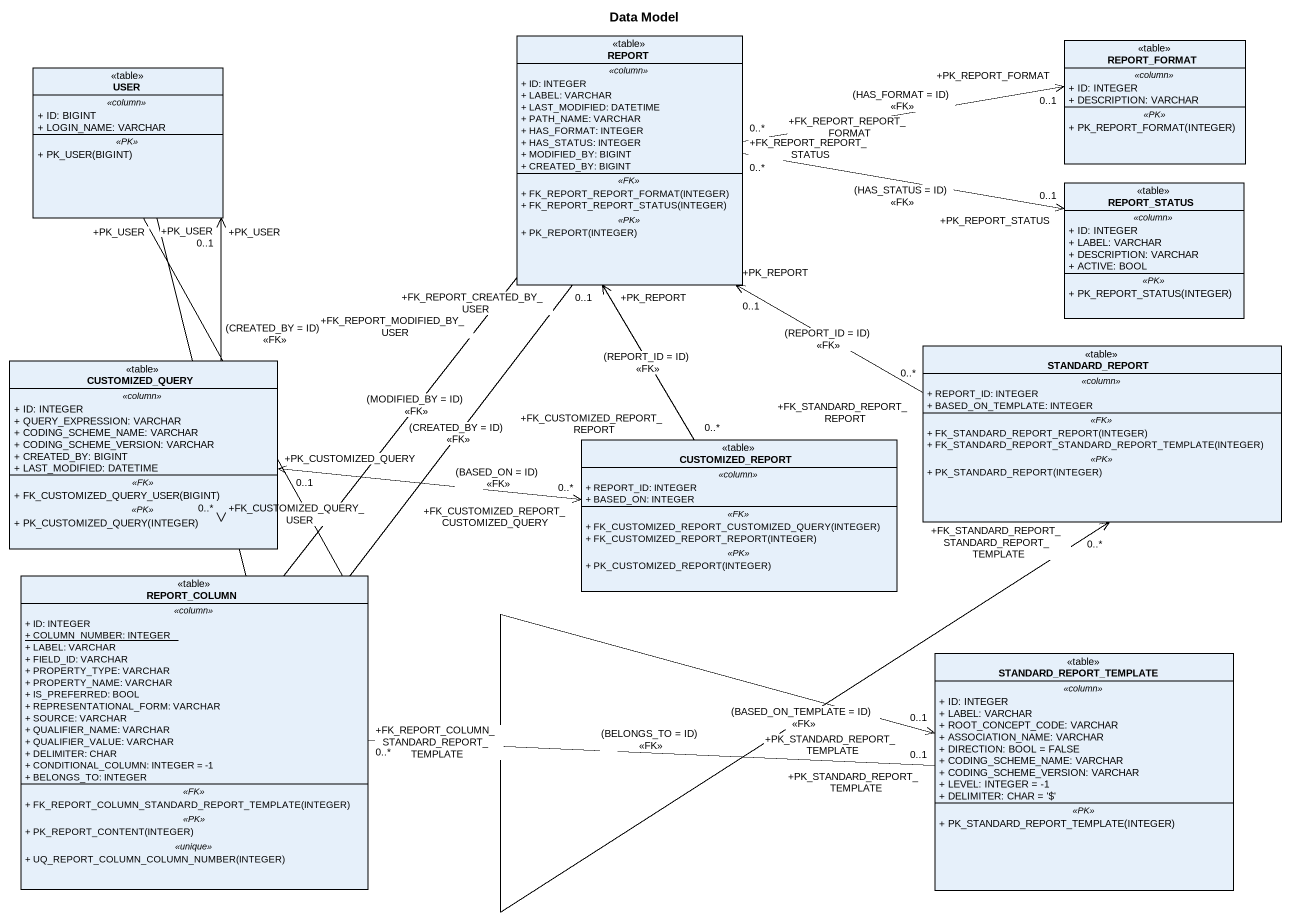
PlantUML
@startuml
title Data Model
hide circle
hide empty members
skinparam classAttributeIconSize 0
class REPORT <<table>> {
  .. <<column>> ..
  + ID: INTEGER
  + LABEL: VARCHAR
  + LAST_MODIFIED: DATETIME
  + PATH_NAME: VARCHAR
  + HAS_FORMAT: INTEGER
  + HAS_STATUS: INTEGER
  + MODIFIED_BY: BIGINT
  + CREATED_BY: BIGINT
  .. <<FK>> ..
  + FK_REPORT_REPORT_FORMAT(INTEGER)
  + FK_REPORT_REPORT_STATUS(INTEGER)
  .. <<PK>> ..
  + PK_REPORT(INTEGER)
}
class REPORT_FORMAT <<table>> {
  .. <<column>> ..
  + ID: INTEGER
  + DESCRIPTION: VARCHAR
  .. <<PK>> ..
  + PK_REPORT_FORMAT(INTEGER)
}
class USER <<table>> {
  .. <<column>> ..
  + ID: BIGINT
  + LOGIN_NAME: VARCHAR
  .. <<PK>> ..
  + PK_USER(BIGINT)
}
class REPORT_STATUS <<table>> {
  .. <<column>> ..
  + ID: INTEGER
  + LABEL: VARCHAR
  + DESCRIPTION: VARCHAR
  + ACTIVE: BOOL
  .. <<PK>> ..
  + PK_REPORT_STATUS(INTEGER)
}
class STANDARD_REPORT <<table>> {
  .. <<column>> ..
  + REPORT_ID: INTEGER
  + BASED_ON_TEMPLATE: INTEGER
  .. <<FK>> ..
  + FK_STANDARD_REPORT_REPORT(INTEGER)
  + FK_STANDARD_REPORT_STANDARD_REPORT_TEMPLATE(INTEGER)
  .. <<PK>> ..
  + PK_STANDARD_REPORT(INTEGER)
}
class CUSTOMIZED_QUERY <<table>> {
  .. <<column>> ..
  + ID: INTEGER
  + QUERY_EXPRESSION: VARCHAR
  + CODING_SCHEME_NAME: VARCHAR
  + CODING_SCHEME_VERSION: VARCHAR
  + CREATED_BY: BIGINT
  + LAST_MODIFIED: DATETIME
  .. <<FK>> ..
  + FK_CUSTOMIZED_QUERY_USER(BIGINT)
  .. <<PK>> ..
  + PK_CUSTOMIZED_QUERY(INTEGER)
}
class CUSTOMIZED_REPORT <<table>> {
  .. <<column>> ..
  + REPORT_ID: INTEGER
  + BASED_ON: INTEGER
  .. <<FK>> ..
  + FK_CUSTOMIZED_REPORT_CUSTOMIZED_QUERY(INTEGER)
  + FK_CUSTOMIZED_REPORT_REPORT(INTEGER)
  .. <<PK>> ..
  + PK_CUSTOMIZED_REPORT(INTEGER)
}
class REPORT_COLUMN <<table>> {
  .. <<column>> ..
  + ID: INTEGER
  {static} + COLUMN_NUMBER: INTEGER
  + LABEL: VARCHAR
  + FIELD_ID: VARCHAR
  + PROPERTY_TYPE: VARCHAR
  + PROPERTY_NAME: VARCHAR
  + IS_PREFERRED: BOOL
  + REPRESENTATIONAL_FORM: VARCHAR
  + SOURCE: VARCHAR
  + QUALIFIER_NAME: VARCHAR
  + QUALIFIER_VALUE: VARCHAR
  + DELIMITER: CHAR
  + CONDITIONAL_COLUMN: INTEGER = -1
  + BELONGS_TO: INTEGER
  .. <<FK>> ..
  + FK_REPORT_COLUMN_STANDARD_REPORT_TEMPLATE(INTEGER)
  .. <<PK>> ..
  + PK_REPORT_CONTENT(INTEGER)
  .. <<unique>> ..
  + UQ_REPORT_COLUMN_COLUMN_NUMBER(INTEGER)
}
class STANDARD_REPORT_TEMPLATE <<table>> {
  .. <<column>> ..
  + ID: INTEGER
  + LABEL: VARCHAR
  + ROOT_CONCEPT_CODE: VARCHAR
  + ASSOCIATION_NAME: VARCHAR
  + DIRECTION: BOOL = FALSE
  + CODING_SCHEME_NAME: VARCHAR
  + CODING_SCHEME_VERSION: VARCHAR
  + LEVEL: INTEGER = -1
  + DELIMITER: CHAR = '$'
  .. <<PK>> ..
  + PK_STANDARD_REPORT_TEMPLATE(INTEGER)
}
REPORT "+FK_REPORT_REPORT_FORMAT\n0..*" -right-> "+PK_REPORT_FORMAT\n0..1" REPORT_FORMAT : (HAS_FORMAT = ID)\n<<FK>>
REPORT "+FK_REPORT_CREATED_BY_USER" -left- "+PK_USER" USER : (CREATED_BY = ID)\n<<FK>>
REPORT "+FK_REPORT_MODIFIED_BY_USER" -left- "+PK_USER" USER : (MODIFIED_BY = ID)\n<<FK>>
REPORT "+FK_REPORT_REPORT_STATUS\n0..*" -right-> "+PK_REPORT_STATUS\n0..1" REPORT_STATUS : (HAS_STATUS = ID)\n<<FK>>
STANDARD_REPORT "+FK_STANDARD_REPORT_REPORT\n0..*" -left-> "+PK_REPORT\n0..1" REPORT : (REPORT_ID = ID)\n<<FK>>
STANDARD_REPORT "+FK_STANDARD_REPORT_STANDARD_REPORT_TEMPLATE\n0..*" <--> "+PK_STANDARD_REPORT_TEMPLATE\n0..1" STANDARD_REPORT_TEMPLATE : (BASED_ON_TEMPLATE = ID)\n<<FK>>
CUSTOMIZED_QUERY "+FK_CUSTOMIZED_QUERY_USER\n0..*" <-up-> "+PK_USER\n0..1" USER : (CREATED_BY = ID)\n<<FK>>
CUSTOMIZED_REPORT "+FK_CUSTOMIZED_REPORT_REPORT\n0..*" -up-> "+PK_REPORT\n0..1" REPORT : (REPORT_ID = ID)\n<<FK>>
CUSTOMIZED_REPORT "+FK_CUSTOMIZED_REPORT_CUSTOMIZED_QUERY\n0..*" <-left-> "+PK_CUSTOMIZED_QUERY\n0..1" CUSTOMIZED_QUERY : (BASED_ON = ID)\n<<FK>>
REPORT_COLUMN "+FK_REPORT_COLUMN_STANDARD_REPORT_TEMPLATE\n0..*" -right- "+PK_STANDARD_REPORT_TEMPLATE\n0..1" STANDARD_REPORT_TEMPLATE : (BELONGS_TO = ID)\n<<FK>>
@enduml
